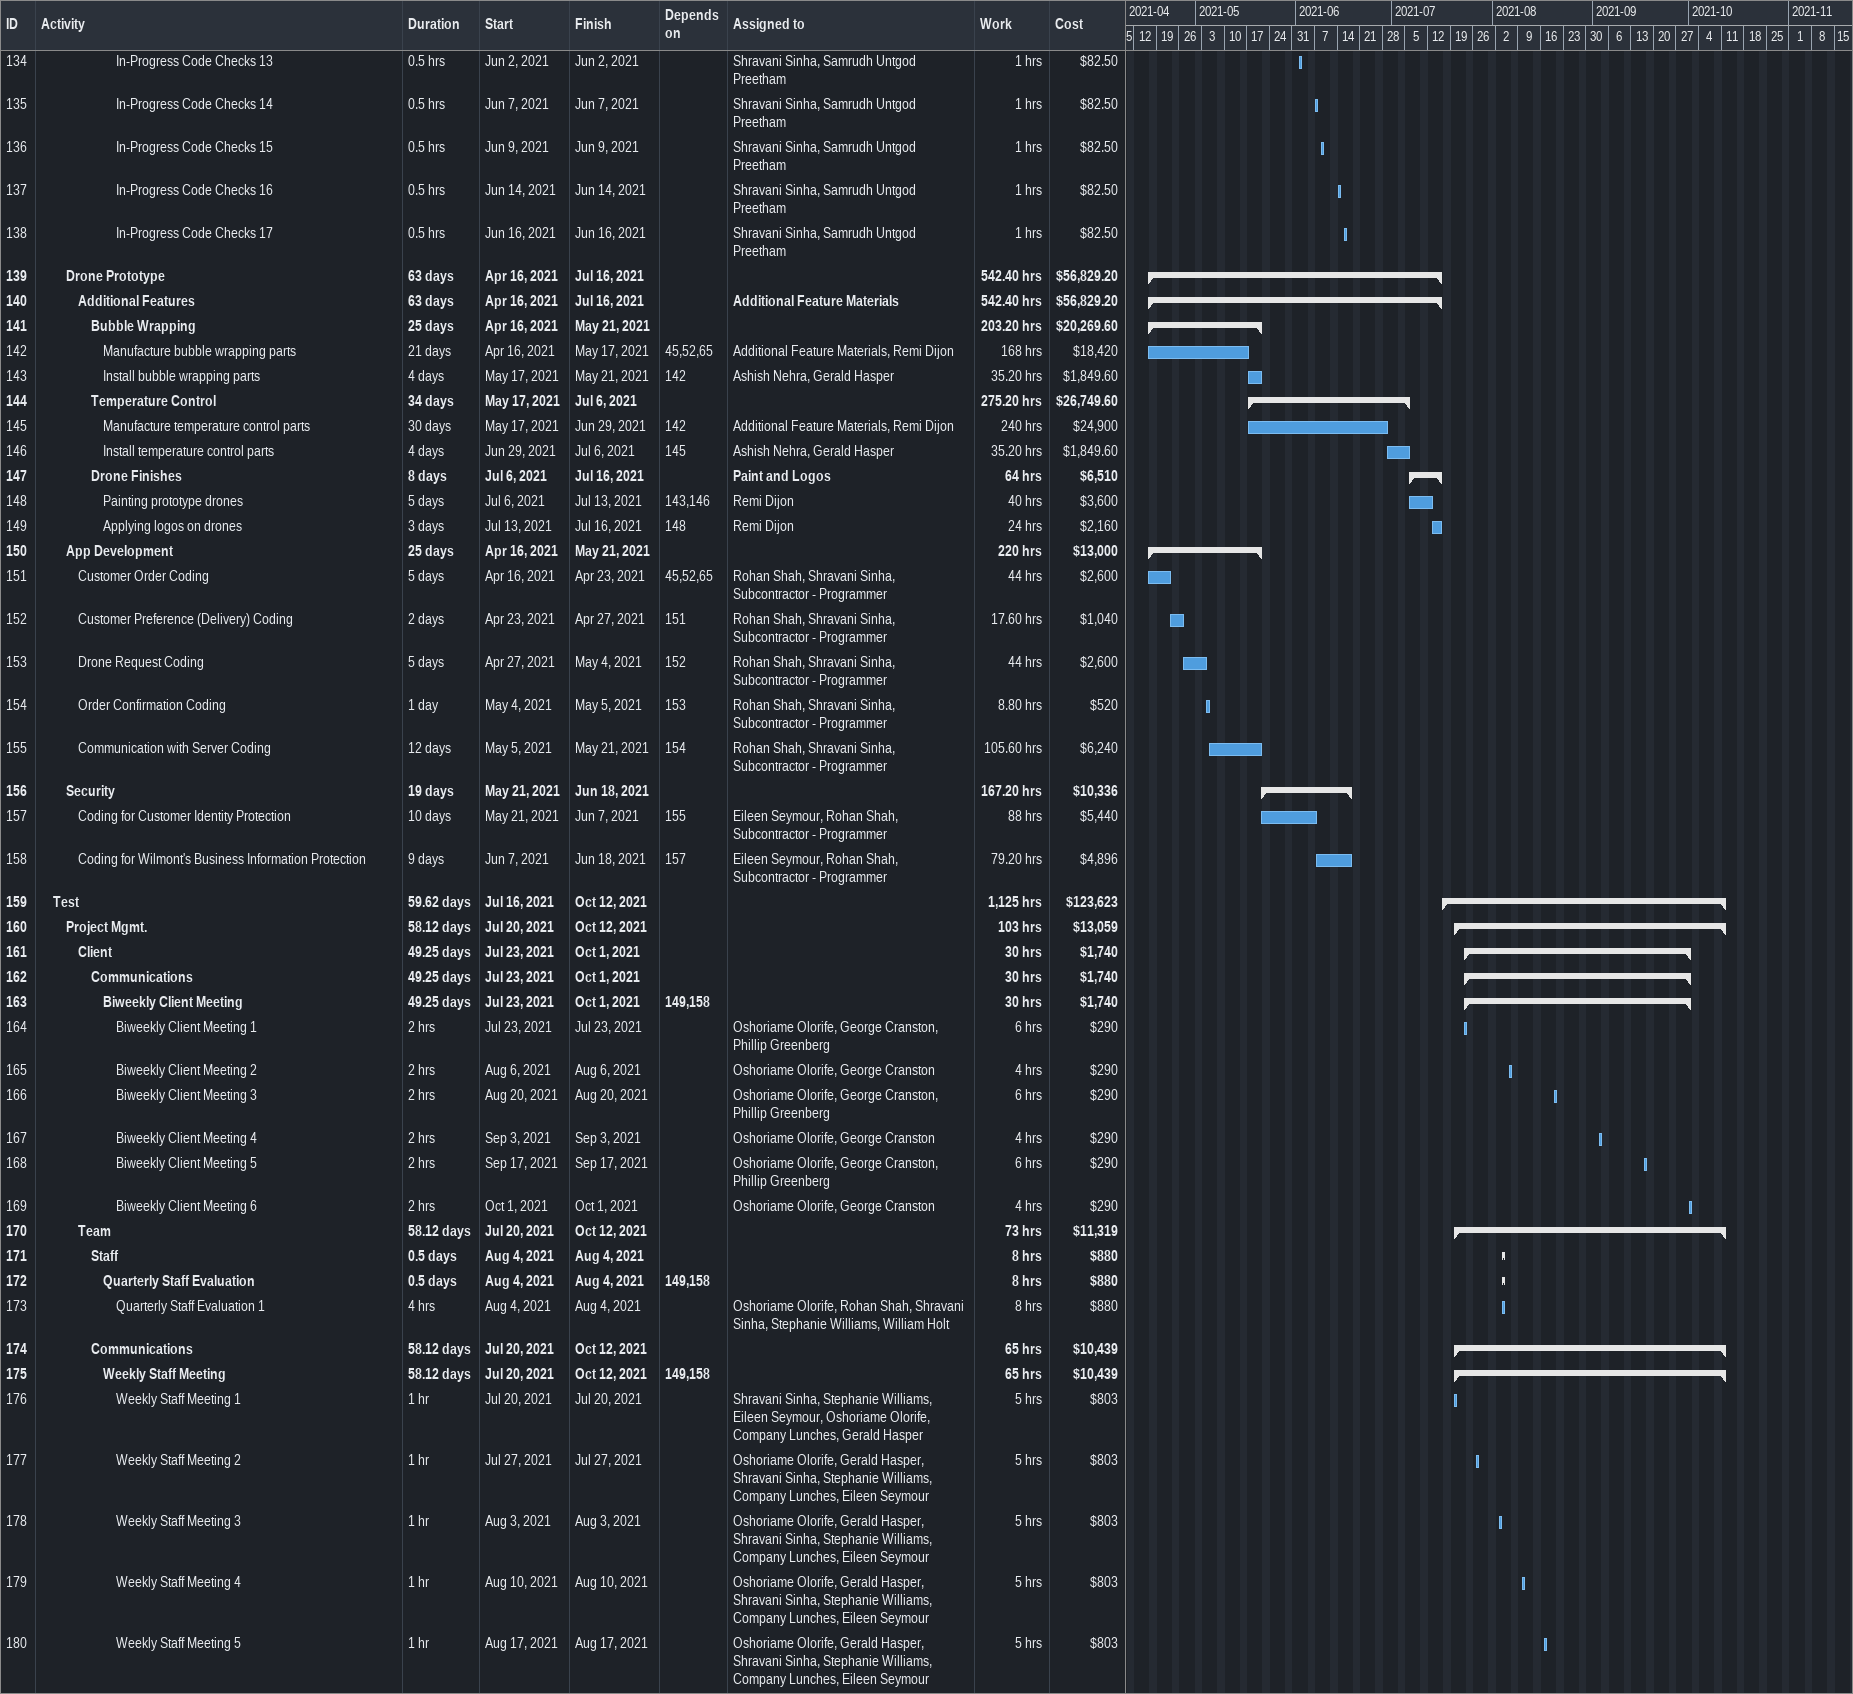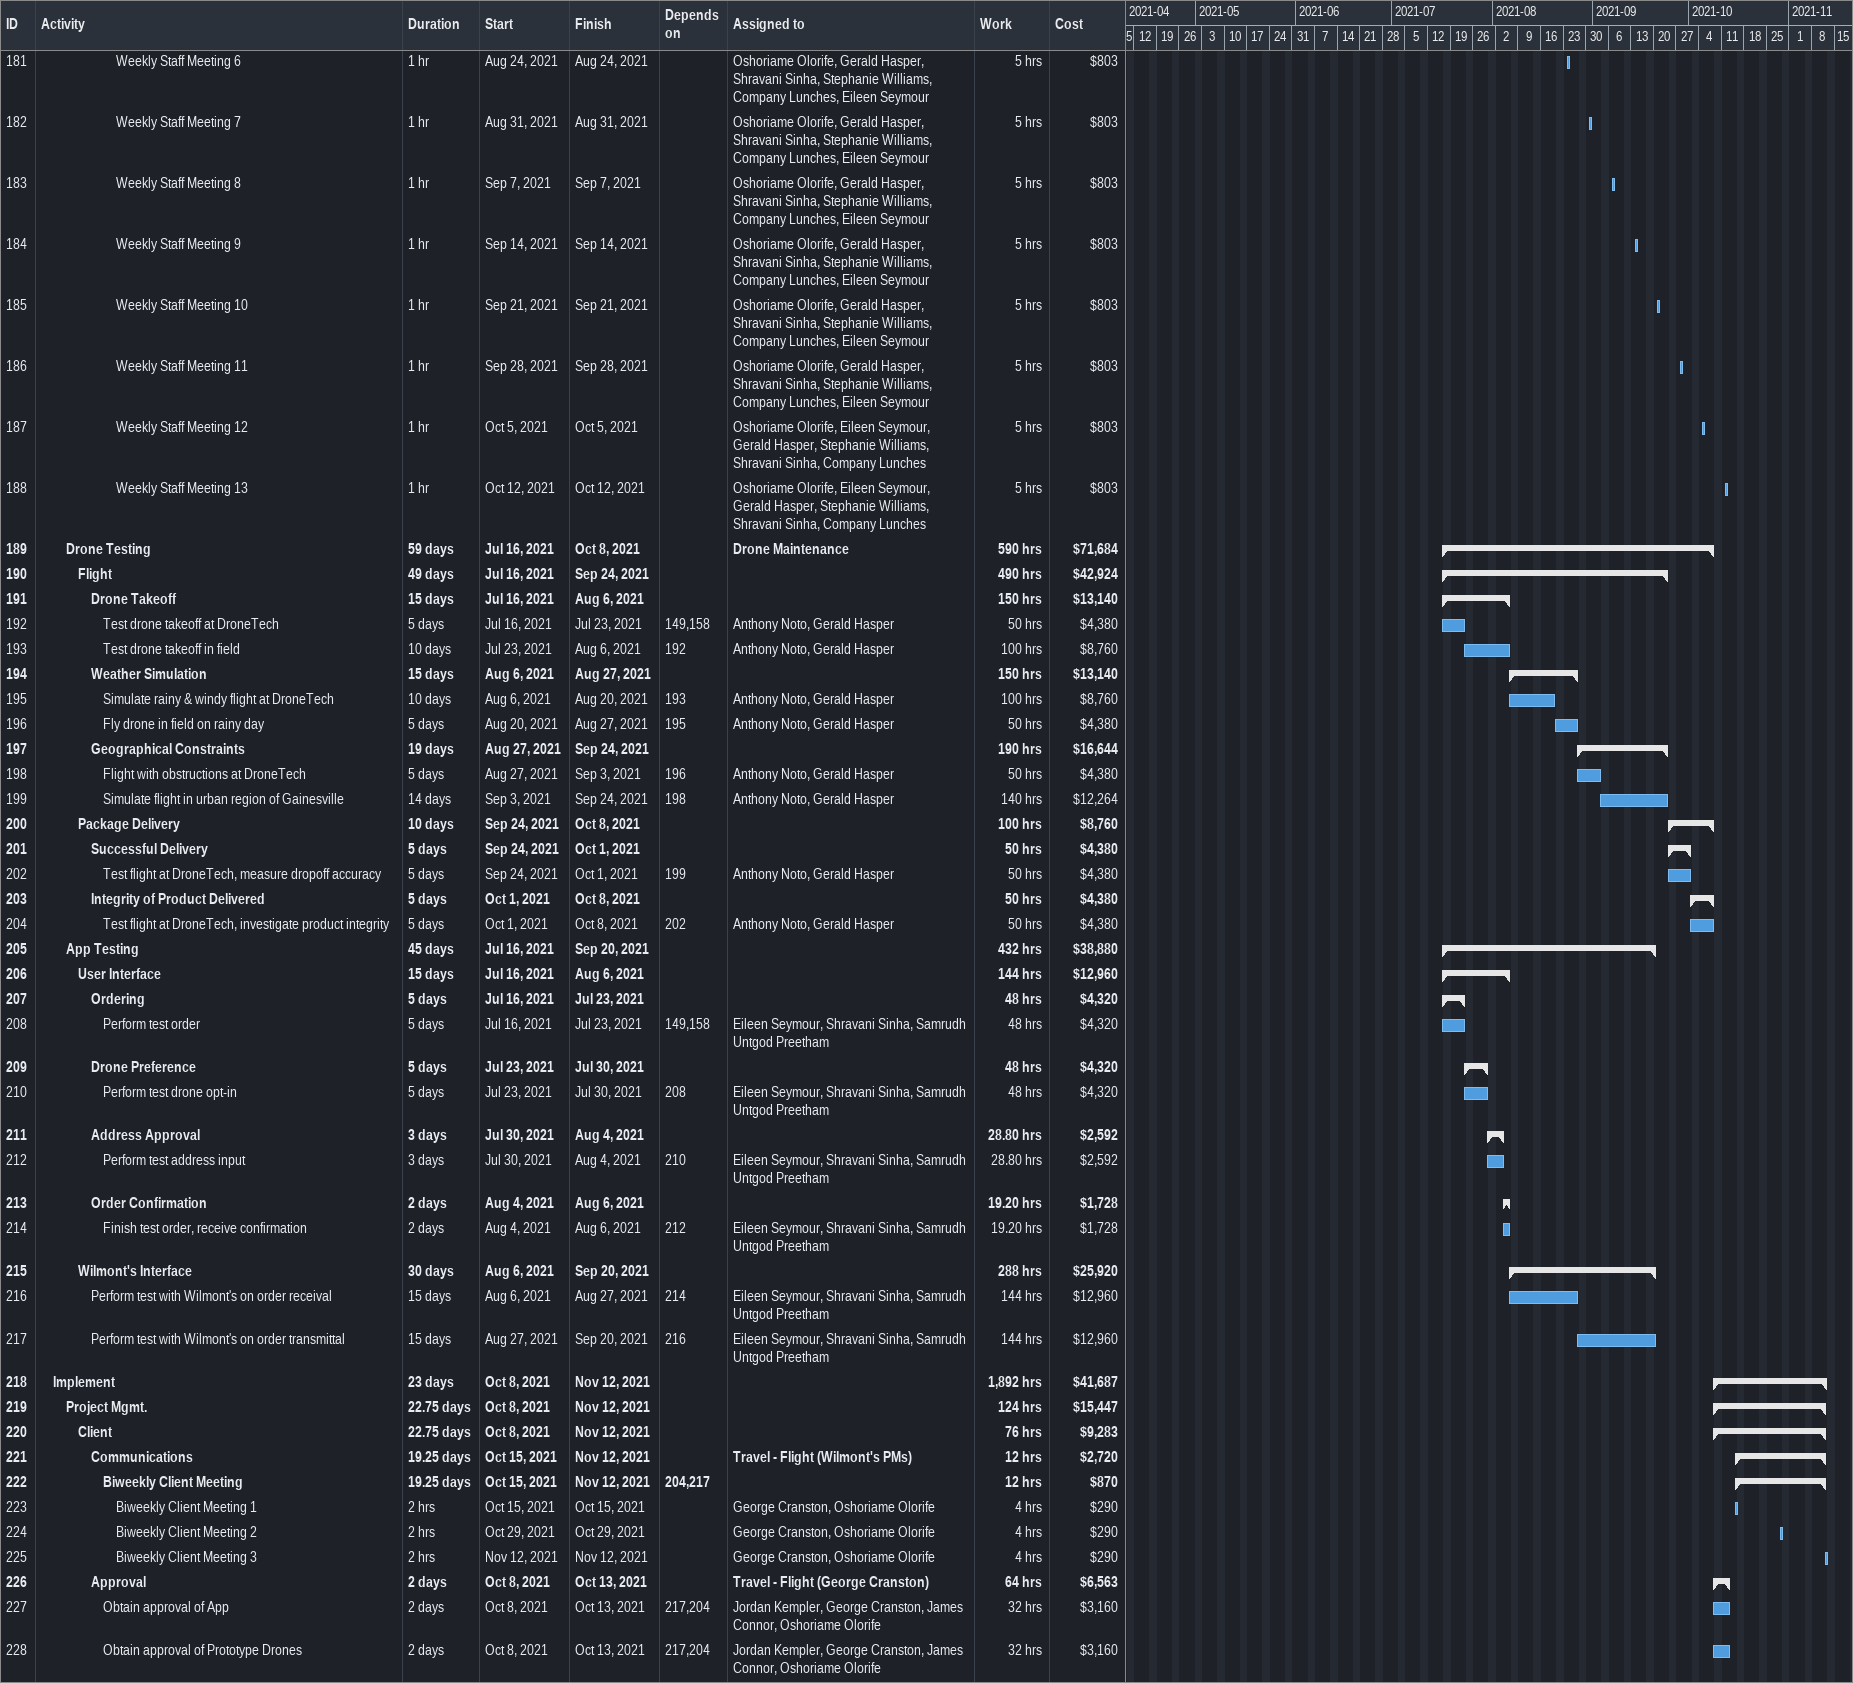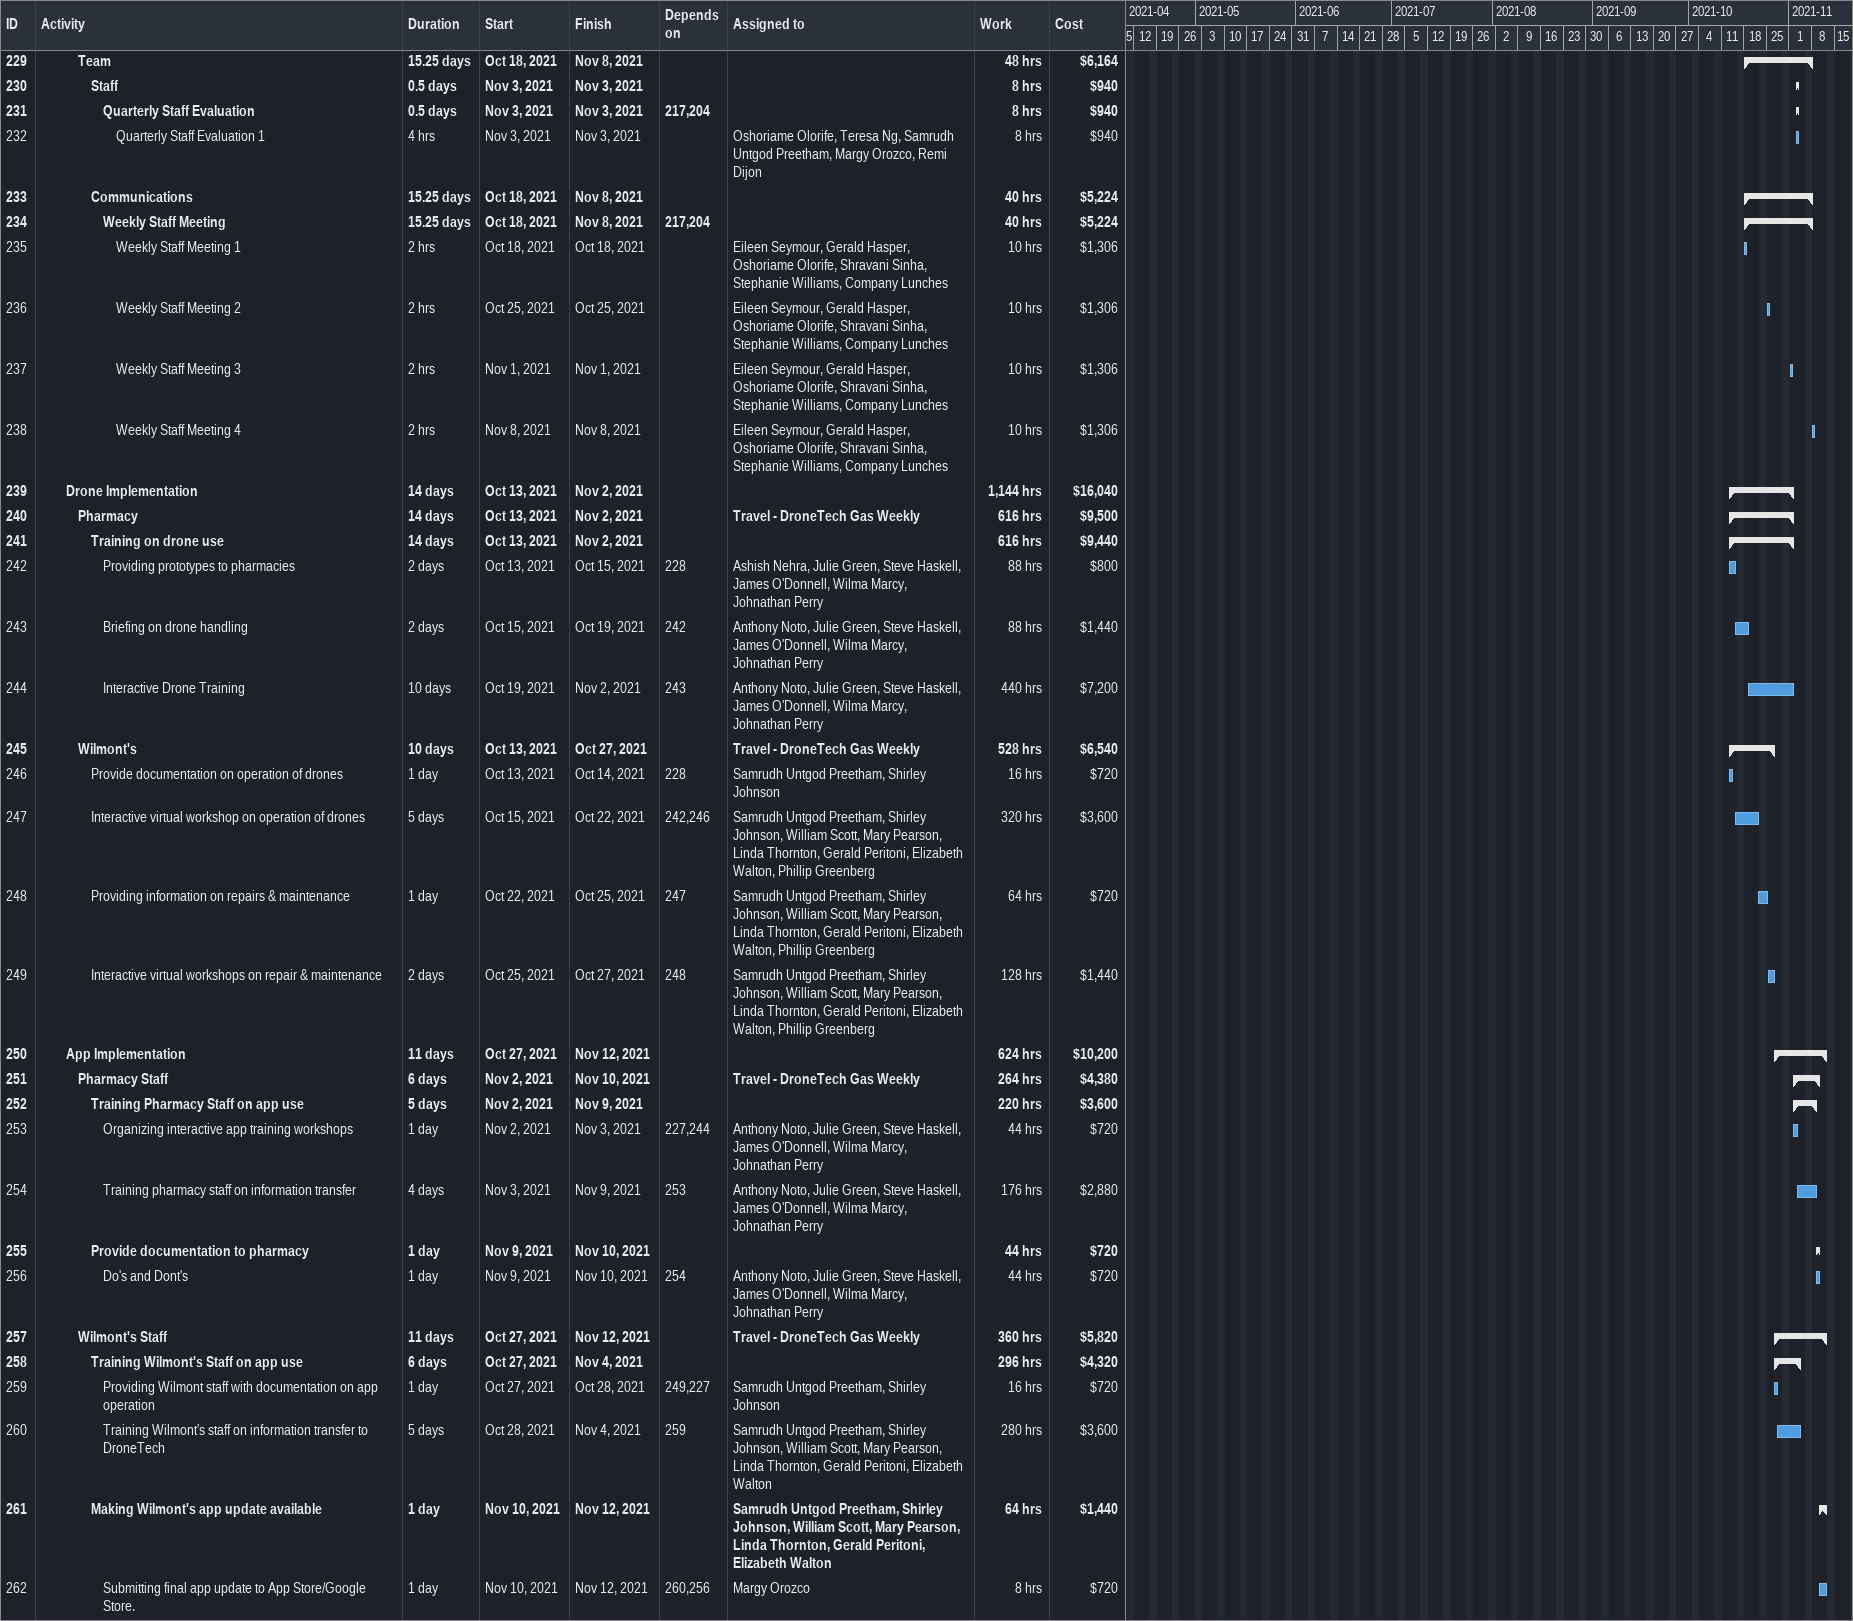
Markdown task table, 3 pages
| ID | Level | Task | Duration | Start | Finish | Predecessors | Resources | Work (h) | Cost ($) |
|---|---|---|---|---|---|---|---|---|---|
| 134 | 7 | In-Progress Code Checks 13 | 0.5h | 2021-06-02 | 2021-06-02 |  | Shravani Sinha, Samrudh Untgod Preetham | 1 | 82.50 |
| 135 | 7 | In-Progress Code Checks 14 | 0.5h | 2021-06-07 | 2021-06-07 |  | Shravani Sinha, Samrudh Untgod Preetham | 1 | 82.50 |
| 136 | 7 | In-Progress Code Checks 15 | 0.5h | 2021-06-09 | 2021-06-09 |  | Shravani Sinha, Samrudh Untgod Preetham | 1 | 82.50 |
| 137 | 7 | In-Progress Code Checks 16 | 0.5h | 2021-06-14 | 2021-06-14 |  | Shravani Sinha, Samrudh Untgod Preetham | 1 | 82.50 |
| 138 | 7 | In-Progress Code Checks 17 | 0.5h | 2021-06-16 | 2021-06-16 |  | Shravani Sinha, Samrudh Untgod Preetham | 1 | 82.50 |
| 139 | 3 | **Drone Prototype** | 63d | 2021-04-16 | 2021-07-16 |  |  | 542.40 | 56829.20 |
| 140 | 4 | **Additional Features** | 63d | 2021-04-16 | 2021-07-16 |  | Additional Feature Materials | 542.40 | 56829.20 |
| 141 | 5 | **Bubble Wrapping** | 25d | 2021-04-16 | 2021-05-21 |  |  | 203.20 | 20269.60 |
| 142 | 6 | Manufacture bubble wrapping parts | 21d | 2021-04-16 | 2021-05-17 | 45, 52, 65 | Additional Feature Materials, Remi Dijon | 168 | 18420 |
| 143 | 6 | Install bubble wrapping parts | 4d | 2021-05-17 | 2021-05-21 | 142 | Ashish Nehra, Gerald Hasper | 35.20 | 1849.60 |
| 144 | 5 | **Temperature Control** | 34d | 2021-05-17 | 2021-07-06 |  |  | 275.20 | 26749.60 |
| 145 | 6 | Manufacture temperature control parts | 30d | 2021-05-17 | 2021-06-29 | 142 | Additional Feature Materials, Remi Dijon | 240 | 24900 |
| 146 | 6 | Install temperature control parts | 4d | 2021-06-29 | 2021-07-06 | 145 | Ashish Nehra, Gerald Hasper | 35.20 | 1849.60 |
| 147 | 5 | **Drone Finishes** | 8d | 2021-07-06 | 2021-07-16 |  | Paint and Logos | 64 | 6510 |
| 148 | 6 | Painting prototype drones | 5d | 2021-07-06 | 2021-07-13 | 143, 146 | Remi Dijon | 40 | 3600 |
| 149 | 6 | Applying logos on drones | 3d | 2021-07-13 | 2021-07-16 | 148 | Remi Dijon | 24 | 2160 |
| 150 | 3 | **App Development** | 25d | 2021-04-16 | 2021-05-21 |  |  | 220 | 13000 |
| 151 | 4 | Customer Order Coding | 5d | 2021-04-16 | 2021-04-23 | 45, 52, 65 | Rohan Shah, Shravani Sinha, Subcontractor - Programmer | 44 | 2600 |
| 152 | 4 | Customer Preference (Delivery) Coding | 2d | 2021-04-23 | 2021-04-27 | 151 | Rohan Shah, Shravani Sinha, Subcontractor - Programmer | 17.60 | 1040 |
| 153 | 4 | Drone Request Coding | 5d | 2021-04-27 | 2021-05-04 | 152 | Rohan Shah, Shravani Sinha, Subcontractor - Programmer | 44 | 2600 |
| 154 | 4 | Order Confirmation Coding | 1d | 2021-05-04 | 2021-05-05 | 153 | Rohan Shah, Shravani Sinha, Subcontractor - Programmer | 8.80 | 520 |
| 155 | 4 | Communication with Server Coding | 12d | 2021-05-05 | 2021-05-21 | 154 | Rohan Shah, Shravani Sinha, Subcontractor - Programmer | 105.60 | 6240 |
| 156 | 3 | **Security** | 19d | 2021-05-21 | 2021-06-18 |  |  | 167.20 | 10336 |
| 157 | 4 | Coding for Customer Identity Protection | 10d | 2021-05-21 | 2021-06-07 | 155 | Eileen Seymour, Rohan Shah, Subcontractor - Programmer | 88 | 5440 |
| 158 | 4 | Coding for Wilmont's Business Information Protection | 9d | 2021-06-07 | 2021-06-18 | 157 | Eileen Seymour, Rohan Shah, Subcontractor - Programmer | 79.20 | 4896 |
| 159 | 2 | **Test** | 59.62d | 2021-07-16 | 2021-10-12 |  |  | 1125 | 123623 |
| 160 | 3 | **Project Mgmt.** | 58.12d | 2021-07-20 | 2021-10-12 |  |  | 103 | 13059 |
| 161 | 4 | **Client** | 49.25d | 2021-07-23 | 2021-10-01 |  |  | 30 | 1740 |
| 162 | 5 | **Communications** | 49.25d | 2021-07-23 | 2021-10-01 |  |  | 30 | 1740 |
| 163 | 6 | **Biweekly Client Meeting** | 49.25d | 2021-07-23 | 2021-10-01 | 149, 158 |  | 30 | 1740 |
| 164 | 7 | Biweekly Client Meeting 1 | 2h | 2021-07-23 | 2021-07-23 |  | Oshoriame Olorife, George Cranston, Phillip Greenberg | 6 | 290 |
| 165 | 7 | Biweekly Client Meeting 2 | 2h | 2021-08-06 | 2021-08-06 |  | Oshoriame Olorife, George Cranston | 4 | 290 |
| 166 | 7 | Biweekly Client Meeting 3 | 2h | 2021-08-20 | 2021-08-20 |  | Oshoriame Olorife, George Cranston, Phillip Greenberg | 6 | 290 |
| 167 | 7 | Biweekly Client Meeting 4 | 2h | 2021-09-03 | 2021-09-03 |  | Oshoriame Olorife, George Cranston | 4 | 290 |
| 168 | 7 | Biweekly Client Meeting 5 | 2h | 2021-09-17 | 2021-09-17 |  | Oshoriame Olorife, George Cranston, Phillip Greenberg | 6 | 290 |
| 169 | 7 | Biweekly Client Meeting 6 | 2h | 2021-10-01 | 2021-10-01 |  | Oshoriame Olorife, George Cranston | 4 | 290 |
| 170 | 4 | **Team** | 58.12d | 2021-07-20 | 2021-10-12 |  |  | 73 | 11319 |
| 171 | 5 | **Staff** | 0.5d | 2021-08-04 | 2021-08-04 |  |  | 8 | 880 |
| 172 | 6 | **Quarterly Staff Evaluation** | 0.5d | 2021-08-04 | 2021-08-04 | 149, 158 |  | 8 | 880 |
| 173 | 7 | Quarterly Staff Evaluation 1 | 4h | 2021-08-04 | 2021-08-04 |  | Oshoriame Olorife, Rohan Shah, Shravani Sinha, Stephanie Williams, William Holt | 8 | 880 |
| 174 | 5 | **Communications** | 58.12d | 2021-07-20 | 2021-10-12 |  |  | 65 | 10439 |
| 175 | 6 | **Weekly Staff Meeting** | 58.12d | 2021-07-20 | 2021-10-12 | 149, 158 |  | 65 | 10439 |
| 176 | 7 | Weekly Staff Meeting 1 | 1h | 2021-07-20 | 2021-07-20 |  | Shravani Sinha, Stephanie Williams, Eileen Seymour, Oshoriame Olorife, Company Lunches, Gerald Hasper | 5 | 803 |
| 177 | 7 | Weekly Staff Meeting 2 | 1h | 2021-07-27 | 2021-07-27 |  | Oshoriame Olorife, Gerald Hasper, Shravani Sinha, Stephanie Williams, Company Lunches, Eileen Seymour | 5 | 803 |
| 178 | 7 | Weekly Staff Meeting 3 | 1h | 2021-08-03 | 2021-08-03 |  | Oshoriame Olorife, Gerald Hasper, Shravani Sinha, Stephanie Williams, Company Lunches, Eileen Seymour | 5 | 803 |
| 179 | 7 | Weekly Staff Meeting 4 | 1h | 2021-08-10 | 2021-08-10 |  | Oshoriame Olorife, Gerald Hasper, Shravani Sinha, Stephanie Williams, Company Lunches, Eileen Seymour | 5 | 803 |
| 180 | 7 | Weekly Staff Meeting 5 | 1h | 2021-08-17 | 2021-08-17 |  | Oshoriame Olorife, Gerald Hasper, Shravani Sinha, Stephanie Williams, Company Lunches, Eileen Seymour | 5 | 803 |
| 181 | 7 | Weekly Staff Meeting 6 | 1h | 2021-08-24 | 2021-08-24 |  | Oshoriame Olorife, Gerald Hasper, Shravani Sinha, Stephanie Williams, Company Lunches, Eileen Seymour | 5 | 803 |
| 182 | 7 | Weekly Staff Meeting 7 | 1h | 2021-08-31 | 2021-08-31 |  | Oshoriame Olorife, Gerald Hasper, Shravani Sinha, Stephanie Williams, Company Lunches, Eileen Seymour | 5 | 803 |
| 183 | 7 | Weekly Staff Meeting 8 | 1h | 2021-09-07 | 2021-09-07 |  | Oshoriame Olorife, Gerald Hasper, Shravani Sinha, Stephanie Williams, Company Lunches, Eileen Seymour | 5 | 803 |
| 184 | 7 | Weekly Staff Meeting 9 | 1h | 2021-09-14 | 2021-09-14 |  | Oshoriame Olorife, Gerald Hasper, Shravani Sinha, Stephanie Williams, Company Lunches, Eileen Seymour | 5 | 803 |
| 185 | 7 | Weekly Staff Meeting 10 | 1h | 2021-09-21 | 2021-09-21 |  | Oshoriame Olorife, Gerald Hasper, Shravani Sinha, Stephanie Williams, Company Lunches, Eileen Seymour | 5 | 803 |
| 186 | 7 | Weekly Staff Meeting 11 | 1h | 2021-09-28 | 2021-09-28 |  | Oshoriame Olorife, Gerald Hasper, Shravani Sinha, Stephanie Williams, Company Lunches, Eileen Seymour | 5 | 803 |
| 187 | 7 | Weekly Staff Meeting 12 | 1h | 2021-10-05 | 2021-10-05 |  | Oshoriame Olorife, Eileen Seymour, Gerald Hasper, Stephanie Williams, Shravani Sinha, Company Lunches | 5 | 803 |
| 188 | 7 | Weekly Staff Meeting 13 | 1h | 2021-10-12 | 2021-10-12 |  | Oshoriame Olorife, Eileen Seymour, Gerald Hasper, Stephanie Williams, Shravani Sinha, Company Lunches | 5 | 803 |
| 189 | 3 | **Drone Testing** | 59d | 2021-07-16 | 2021-10-08 |  | Drone Maintenance | 590 | 71684 |
| 190 | 4 | **Flight** | 49d | 2021-07-16 | 2021-09-24 |  |  | 490 | 42924 |
| 191 | 5 | **Drone Takeoff** | 15d | 2021-07-16 | 2021-08-06 |  |  | 150 | 13140 |
| 192 | 6 | Test drone takeoff at DroneTech | 5d | 2021-07-16 | 2021-07-23 | 149, 158 | Anthony Noto, Gerald Hasper | 50 | 4380 |
| 193 | 6 | Test drone takeoff in field | 10d | 2021-07-23 | 2021-08-06 | 192 | Anthony Noto, Gerald Hasper | 100 | 8760 |
| 194 | 5 | **Weather Simulation** | 15d | 2021-08-06 | 2021-08-27 |  |  | 150 | 13140 |
| 195 | 6 | Simulate rainy & windy flight at DroneTech | 10d | 2021-08-06 | 2021-08-20 | 193 | Anthony Noto, Gerald Hasper | 100 | 8760 |
| 196 | 6 | Fly drone in field on rainy day | 5d | 2021-08-20 | 2021-08-27 | 195 | Anthony Noto, Gerald Hasper | 50 | 4380 |
| 197 | 5 | **Geographical Constraints** | 19d | 2021-08-27 | 2021-09-24 |  |  | 190 | 16644 |
| 198 | 6 | Flight with obstructions at DroneTech | 5d | 2021-08-27 | 2021-09-03 | 196 | Anthony Noto, Gerald Hasper | 50 | 4380 |
| 199 | 6 | Simulate flight in urban region of Gainesville | 14d | 2021-09-03 | 2021-09-24 | 198 | Anthony Noto, Gerald Hasper | 140 | 12264 |
| 200 | 4 | **Package Delivery** | 10d | 2021-09-24 | 2021-10-08 |  |  | 100 | 8760 |
| 201 | 5 | **Successful Delivery** | 5d | 2021-09-24 | 2021-10-01 |  |  | 50 | 4380 |
| 202 | 6 | Test flight at DroneTech, measure dropoff accuracy | 5d | 2021-09-24 | 2021-10-01 | 199 | Anthony Noto, Gerald Hasper | 50 | 4380 |
| 203 | 5 | **Integrity of Product Delivered** | 5d | 2021-10-01 | 2021-10-08 |  |  | 50 | 4380 |
| 204 | 6 | Test flight at DroneTech, investigate product integrity | 5d | 2021-10-01 | 2021-10-08 | 202 | Anthony Noto, Gerald Hasper | 50 | 4380 |
| 205 | 3 | **App Testing** | 45d | 2021-07-16 | 2021-09-20 |  |  | 432 | 38880 |
| 206 | 4 | **User Interface** | 15d | 2021-07-16 | 2021-08-06 |  |  | 144 | 12960 |
| 207 | 5 | **Ordering** | 5d | 2021-07-16 | 2021-07-23 |  |  | 48 | 4320 |
| 208 | 6 | Perform test order | 5d | 2021-07-16 | 2021-07-23 | 149, 158 | Eileen Seymour, Shravani Sinha, Samrudh Untgod Preetham | 48 | 4320 |
| 209 | 5 | **Drone Preference** | 5d | 2021-07-23 | 2021-07-30 |  |  | 48 | 4320 |
| 210 | 6 | Perform test drone opt-in | 5d | 2021-07-23 | 2021-07-30 | 208 | Eileen Seymour, Shravani Sinha, Samrudh Untgod Preetham | 48 | 4320 |
| 211 | 5 | **Address Approval** | 3d | 2021-07-30 | 2021-08-04 |  |  | 28.80 | 2592 |
| 212 | 6 | Perform test address input | 3d | 2021-07-30 | 2021-08-04 | 210 | Eileen Seymour, Shravani Sinha, Samrudh Untgod Preetham | 28.80 | 2592 |
| 213 | 5 | **Order Confirmation** | 2d | 2021-08-04 | 2021-08-06 |  |  | 19.20 | 1728 |
| 214 | 6 | Finish test order, receive confirmation | 2d | 2021-08-04 | 2021-08-06 | 212 | Eileen Seymour, Shravani Sinha, Samrudh Untgod Preetham | 19.20 | 1728 |
| 215 | 4 | **Wilmont's Interface** | 30d | 2021-08-06 | 2021-09-20 |  |  | 288 | 25920 |
| 216 | 5 | Perform test with Wilmont's on order receival | 15d | 2021-08-06 | 2021-08-27 | 214 | Eileen Seymour, Shravani Sinha, Samrudh Untgod Preetham | 144 | 12960 |
| 217 | 5 | Perform test with Wilmont's on order transmittal | 15d | 2021-08-27 | 2021-09-20 | 216 | Eileen Seymour, Shravani Sinha, Samrudh Untgod Preetham | 144 | 12960 |
| 218 | 2 | **Implement** | 23d | 2021-10-08 | 2021-11-12 |  |  | 1892 | 41687 |
| 219 | 3 | **Project Mgmt.** | 22.75d | 2021-10-08 | 2021-11-12 |  |  | 124 | 15447 |
| 220 | 4 | **Client** | 22.75d | 2021-10-08 | 2021-11-12 |  |  | 76 | 9283 |
| 221 | 5 | **Communications** | 19.25d | 2021-10-15 | 2021-11-12 |  | Travel - Flight (Wilmont's PMs) | 12 | 2720 |
| 222 | 6 | **Biweekly Client Meeting** | 19.25d | 2021-10-15 | 2021-11-12 | 204, 217 |  | 12 | 870 |
| 223 | 7 | Biweekly Client Meeting 1 | 2h | 2021-10-15 | 2021-10-15 |  | George Cranston, Oshoriame Olorife | 4 | 290 |
| 224 | 7 | Biweekly Client Meeting 2 | 2h | 2021-10-29 | 2021-10-29 |  | George Cranston, Oshoriame Olorife | 4 | 290 |
| 225 | 7 | Biweekly Client Meeting 3 | 2h | 2021-11-12 | 2021-11-12 |  | George Cranston, Oshoriame Olorife | 4 | 290 |
| 226 | 5 | **Approval** | 2d | 2021-10-08 | 2021-10-13 |  | Travel - Flight (George Cranston) | 64 | 6563 |
| 227 | 6 | Obtain approval of App | 2d | 2021-10-08 | 2021-10-13 | 217, 204 | Jordan Kempler, George Cranston, James Connor, Oshoriame Olorife | 32 | 3160 |
| 228 | 6 | Obtain approval of Prototype Drones | 2d | 2021-10-08 | 2021-10-13 | 217, 204 | Jordan Kempler, George Cranston, James Connor, Oshoriame Olorife | 32 | 3160 |
| 229 | 4 | **Team** | 15.25d | 2021-10-18 | 2021-11-08 |  |  | 48 | 6164 |
| 230 | 5 | **Staff** | 0.5d | 2021-11-03 | 2021-11-03 |  |  | 8 | 940 |
| 231 | 6 | **Quarterly Staff Evaluation** | 0.5d | 2021-11-03 | 2021-11-03 | 217, 204 |  | 8 | 940 |
| 232 | 7 | Quarterly Staff Evaluation 1 | 4h | 2021-11-03 | 2021-11-03 |  | Oshoriame Olorife, Teresa Ng, Samrudh Untgod Preetham, Margy Orozco, Remi Dijon | 8 | 940 |
| 233 | 5 | **Communications** | 15.25d | 2021-10-18 | 2021-11-08 |  |  | 40 | 5224 |
| 234 | 6 | **Weekly Staff Meeting** | 15.25d | 2021-10-18 | 2021-11-08 | 217, 204 |  | 40 | 5224 |
| 235 | 7 | Weekly Staff Meeting 1 | 2h | 2021-10-18 | 2021-10-18 |  | Eileen Seymour, Gerald Hasper, Oshoriame Olorife, Shravani Sinha, Stephanie Williams, Company Lunches | 10 | 1306 |
| 236 | 7 | Weekly Staff Meeting 2 | 2h | 2021-10-25 | 2021-10-25 |  | Eileen Seymour, Gerald Hasper, Oshoriame Olorife, Shravani Sinha, Stephanie Williams, Company Lunches | 10 | 1306 |
| 237 | 7 | Weekly Staff Meeting 3 | 2h | 2021-11-01 | 2021-11-01 |  | Eileen Seymour, Gerald Hasper, Oshoriame Olorife, Shravani Sinha, Stephanie Williams, Company Lunches | 10 | 1306 |
| 238 | 7 | Weekly Staff Meeting 4 | 2h | 2021-11-08 | 2021-11-08 |  | Eileen Seymour, Gerald Hasper, Oshoriame Olorife, Shravani Sinha, Stephanie Williams, Company Lunches | 10 | 1306 |
| 239 | 3 | **Drone Implementation** | 14d | 2021-10-13 | 2021-11-02 |  |  | 1144 | 16040 |
| 240 | 4 | **Pharmacy** | 14d | 2021-10-13 | 2021-11-02 |  | Travel - DroneTech Gas Weekly | 616 | 9500 |
| 241 | 5 | **Training on drone use** | 14d | 2021-10-13 | 2021-11-02 |  |  | 616 | 9440 |
| 242 | 6 | Providing prototypes to pharmacies | 2d | 2021-10-13 | 2021-10-15 | 228 | Ashish Nehra, Julie Green, Steve Haskell, James O'Donnell, Wilma Marcy, Johnathan Perry | 88 | 800 |
| 243 | 6 | Briefing on drone handling | 2d | 2021-10-15 | 2021-10-19 | 242 | Anthony Noto, Julie Green, Steve Haskell, James O'Donnell, Wilma Marcy, Johnathan Perry | 88 | 1440 |
| 244 | 6 | Interactive Drone Training | 10d | 2021-10-19 | 2021-11-02 | 243 | Anthony Noto, Julie Green, Steve Haskell, James O'Donnell, Wilma Marcy, Johnathan Perry | 440 | 7200 |
| 245 | 4 | **Wilmont's** | 10d | 2021-10-13 | 2021-10-27 |  | Travel - DroneTech Gas Weekly | 528 | 6540 |
| 246 | 5 | Provide documentation on operation of drones | 1d | 2021-10-13 | 2021-10-14 | 228 | Samrudh Untgod Preetham, Shirley Johnson | 16 | 720 |
| 247 | 5 | Interactive virtual workshop on operation of drones | 5d | 2021-10-15 | 2021-10-22 | 242, 246 | Samrudh Untgod Preetham, Shirley Johnson, William Scott, Mary Pearson, Linda Thornton, Gerald Peritoni, Elizabeth Walton, Phillip Greenberg | 320 | 3600 |
| 248 | 5 | Providing information on repairs & maintenance | 1d | 2021-10-22 | 2021-10-25 | 247 | Samrudh Untgod Preetham, Shirley Johnson, William Scott, Mary Pearson, Linda Thornton, Gerald Peritoni, Elizabeth Walton, Phillip Greenberg | 64 | 720 |
| 249 | 5 | Interactive virtual workshops on repair & maintenance | 2d | 2021-10-25 | 2021-10-27 | 248 | Samrudh Untgod Preetham, Shirley Johnson, William Scott, Mary Pearson, Linda Thornton, Gerald Peritoni, Elizabeth Walton, Phillip Greenberg | 128 | 1440 |
| 250 | 3 | **App Implementation** | 11d | 2021-10-27 | 2021-11-12 |  |  | 624 | 10200 |
| 251 | 4 | **Pharmacy Staff** | 6d | 2021-11-02 | 2021-11-10 |  | Travel - DroneTech Gas Weekly | 264 | 4380 |
| 252 | 5 | **Training Pharmacy Staff on app use** | 5d | 2021-11-02 | 2021-11-09 |  |  | 220 | 3600 |
| 253 | 6 | Organizing interactive app training workshops | 1d | 2021-11-02 | 2021-11-03 | 227, 244 | Anthony Noto, Julie Green, Steve Haskell, James O'Donnell, Wilma Marcy, Johnathan Perry | 44 | 720 |
| 254 | 6 | Training pharmacy staff on information transfer | 4d | 2021-11-03 | 2021-11-09 | 253 | Anthony Noto, Julie Green, Steve Haskell, James O'Donnell, Wilma Marcy, Johnathan Perry | 176 | 2880 |
| 255 | 5 | **Provide documentation to pharmacy** | 1d | 2021-11-09 | 2021-11-10 |  |  | 44 | 720 |
| 256 | 6 | Do's and Dont's | 1d | 2021-11-09 | 2021-11-10 | 254 | Anthony Noto, Julie Green, Steve Haskell, James O'Donnell, Wilma Marcy, Johnathan Perry | 44 | 720 |
| 257 | 4 | **Wilmont's Staff** | 11d | 2021-10-27 | 2021-11-12 |  | Travel - DroneTech Gas Weekly | 360 | 5820 |
| 258 | 5 | **Training Wilmont's Staff on app use** | 6d | 2021-10-27 | 2021-11-04 |  |  | 296 | 4320 |
| 259 | 6 | Providing Wilmont staff with documentation on app operation | 1d | 2021-10-27 | 2021-10-28 | 249, 227 | Samrudh Untgod Preetham, Shirley Johnson | 16 | 720 |
| 260 | 6 | Training Wilmont's staff on information transfer to DroneTech | 5d | 2021-10-28 | 2021-11-04 | 259 | Samrudh Untgod Preetham, Shirley Johnson, William Scott, Mary Pearson, Linda Thornton, Gerald Peritoni, Elizabeth Walton | 280 | 3600 |
| 261 | 5 | **Making Wilmont's app update available** | 1d | 2021-11-10 | 2021-11-12 |  | Samrudh Untgod Preetham, Shirley Johnson, William Scott, Mary Pearson, Linda Thornton, Gerald Peritoni, Elizabeth Walton | 64 | 1440 |
| 262 | 6 | Submitting final app update to App Store/Google Store. | 1d | 2021-11-10 | 2021-11-12 | 260, 256 | Margy Orozco | 8 | 720 |
